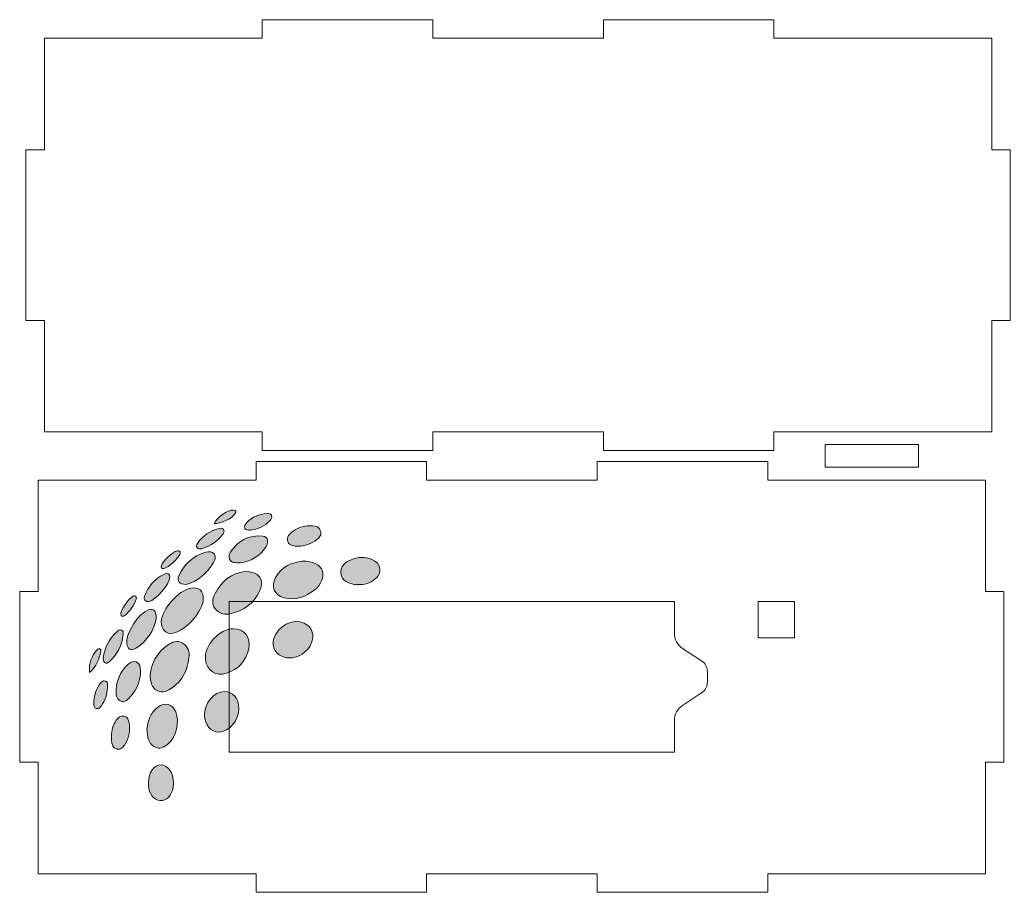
# Model space of a CAD drawing. Header units: millimetres. Extents: x 0 to 396, y 0 to 279.
# Drawn here: x 235 to 396, y 1.2 to 143 of the extents above; entities that cross this region are included whole.
import ezdxf

# ---------------------------------------------------------------- set-up
doc = ezdxf.new("R2010")
doc.units = ezdxf.units.MM
doc.header["$MEASUREMENT"] = 0
doc.layers.add('Layer 1', color=7, linetype='Continuous', lineweight=0)

# ---------------------------------------------------------------- blocks, each defined once
blk = doc.blocks.new('Block_0')
at = {"layer": 'Layer 1', "color": 1, "lineweight": 9}
blk.add_lwpolyline([(355.04, 48.44), (360.94, 48.44), (360.94, 42.54), (355.04, 42.54)], close=True, dxfattribs=at)
blk.add_open_spline([(345.82, 38.8), (345.82, 38.8), (342.73, 40.82), (342.73, 40.82), (341.9, 41.37), (341.4, 42.29), (341.4, 43.28), (341.4, 43.28), (341.4, 48.44), (341.4, 48.44), (341.4, 48.44), (269.05, 48.44), (269.05, 48.44), (269.05, 48.44), (269.05, 23.94), (269.05, 23.94), (269.05, 23.94), (341.4, 23.94), (341.4, 23.94), (341.4, 23.94), (341.4, 29.1), (341.4, 29.1), (341.4, 30.09), (341.9, 31.01), (342.73, 31.55), (342.73, 31.55), (345.82, 33.58), (345.82, 33.58), (346.42, 33.97), (346.78, 34.64), (346.78, 35.36), (346.78, 35.36), (346.78, 37.02), (346.78, 37.02), (346.78, 37.73), (346.42, 38.4), (345.82, 38.8)], degree=3, knots=[0, 0, 0, 0, 1, 1, 1, 2, 2, 2, 3, 3, 3, 4, 4, 4, 5, 5, 5, 6, 6, 6, 7, 7, 7, 8, 8, 8, 9, 9, 9, 10, 10, 10, 11, 11, 11, 12, 12, 12, 12], dxfattribs=at)
blk = doc.blocks.new('Block_1')
at = {"layer": 'Layer 1', "transparency": 33554687}
h = blk.add_hatch(color=7, dxfattribs=at)
h.dxf.hatch_style = 2
edge = h.paths.add_edge_path()
edge.add_spline(control_points=[(266.58, 61.11), (266.98, 62.09), (268.79, 63.37), (269.7, 63.31), (270.19, 63.29), (270.2, 63.06), (269.97, 62.69), (269.49, 61.92), (267.62, 61.04), (266.58, 61.11)], knot_values=[0, 0, 0, 0, 1, 1, 1, 2, 2, 2, 3, 3, 3, 3], degree=3, periodic=0)
h = blk.add_hatch(color=7, dxfattribs=at)
h.dxf.hatch_style = 2
edge = h.paths.add_edge_path()
edge.add_spline(control_points=[(272.52, 60.05), (272.12, 60.09), (271.75, 59.97), (271.58, 60.33), (271.4, 60.73), (271.65, 61.03), (271.9, 61.28), (272.8, 62.19), (273.9, 62.68), (275.19, 62.73), (275.45, 62.74), (275.77, 62.78), (275.91, 62.46), (276.07, 62.12), (275.89, 61.83), (275.68, 61.6), (274.81, 60.64), (273.68, 60.21), (272.52, 60.05)], knot_values=[0, 0, 0, 0, 1, 1, 1, 2, 2, 2, 3, 3, 3, 4, 4, 4, 5, 5, 5, 6, 6, 6, 6], degree=3, periodic=0)
h = blk.add_hatch(color=7, dxfattribs=at)
h.dxf.hatch_style = 2
edge = h.paths.add_edge_path()
edge.add_spline(control_points=[(268.22, 59.84), (268.14, 59.68), (268.08, 59.48), (267.97, 59.33), (267.1, 58.18), (265.95, 57.43), (264.57, 57.03), (264.3, 56.95), (264.02, 56.94), (263.82, 57.22), (263.64, 57.46), (263.76, 57.69), (263.89, 57.88), (264.76, 59.14), (265.92, 59.99), (267.43, 60.31), (267.77, 60.39), (268.17, 60.41), (268.22, 59.84)], knot_values=[0, 0, 0, 0, 1, 1, 1, 2, 2, 2, 3, 3, 3, 4, 4, 4, 5, 5, 5, 6, 6, 6, 6], degree=3, periodic=0)
h = blk.add_hatch(color=7, dxfattribs=at)
h.dxf.hatch_style = 2
edge = h.paths.add_edge_path()
edge.add_spline(control_points=[(280.25, 57.41), (279.56, 57.46), (278.83, 57.47), (278.58, 58.17), (278.31, 58.93), (278.85, 59.45), (279.42, 59.85), (280.35, 60.52), (281.41, 60.82), (282.56, 60.75), (283.13, 60.71), (283.69, 60.56), (283.9, 59.94), (284.11, 59.31), (283.7, 58.86), (283.28, 58.51), (282.39, 57.78), (281.34, 57.47), (280.25, 57.41)], knot_values=[0, 0, 0, 0, 1, 1, 1, 2, 2, 2, 3, 3, 3, 4, 4, 4, 5, 5, 5, 6, 6, 6, 6], degree=3, periodic=0)
h = blk.add_hatch(color=7, dxfattribs=at)
h.dxf.hatch_style = 2
edge = h.paths.add_edge_path()
edge.add_spline(control_points=[(270.85, 54.73), (270.02, 54.76), (269.41, 54.66), (269.11, 55.3), (268.84, 55.85), (269.13, 56.33), (269.43, 56.74), (270.57, 58.27), (272.09, 59.15), (274.02, 59.12), (275.21, 59.11), (275.63, 58.4), (275.02, 57.37), (274.03, 55.72), (272.45, 54.95), (270.85, 54.73)], knot_values=[0, 0, 0, 0, 1, 1, 1, 2, 2, 2, 3, 3, 3, 4, 4, 4, 5, 5, 5, 5], degree=3, periodic=0)
h = blk.add_hatch(color=7, dxfattribs=at)
h.dxf.hatch_style = 2
edge = h.paths.add_edge_path()
edge.add_spline(control_points=[(261.05, 56.27), (260.98, 55.64), (259.07, 53.85), (258.43, 53.81), (258.09, 53.79), (257.91, 53.87), (258.01, 54.29), (258.18, 54.93), (259.9, 56.58), (260.56, 56.68), (260.96, 56.74), (261.1, 56.62), (261.05, 56.27)], knot_values=[0, 0, 0, 0, 1, 1, 1, 2, 2, 2, 3, 3, 3, 4, 4, 4, 4], degree=3, periodic=0)
h = blk.add_hatch(color=7, dxfattribs=at)
h.dxf.hatch_style = 2
edge = h.paths.add_edge_path()
edge.add_spline(control_points=[(262.02, 51.19), (260.92, 51.27), (260.49, 51.75), (260.83, 52.56), (261.68, 54.53), (263.17, 55.84), (265.23, 56.45), (265.7, 56.59), (266.3, 56.66), (266.64, 56.12), (266.93, 55.66), (266.72, 55.18), (266.48, 54.77), (265.42, 52.93), (263.87, 51.72), (262.02, 51.19)], knot_values=[0, 0, 0, 0, 1, 1, 1, 2, 2, 2, 3, 3, 3, 4, 4, 4, 5, 5, 5, 5], degree=3, periodic=0)
h = blk.add_hatch(color=7, dxfattribs=at)
h.dxf.hatch_style = 2
edge = h.paths.add_edge_path()
edge.add_spline(control_points=[(280.91, 55), (282.72, 55.01), (283.85, 54.4), (284.18, 53.41), (284.49, 52.46), (283.97, 51.11), (282.87, 50.28), (281.42, 49.18), (279.81, 48.55), (277.95, 49.06), (276.34, 49.51), (275.76, 50.84), (276.56, 52.32), (277.56, 54.16), (279.27, 54.79), (280.91, 55)], knot_values=[0, 0, 0, 0, 1, 1, 1, 2, 2, 2, 3, 3, 3, 4, 4, 4, 5, 5, 5, 5], degree=3, periodic=0)
h = blk.add_hatch(color=7, dxfattribs=at)
h.dxf.hatch_style = 2
edge = h.paths.add_edge_path()
edge.add_spline(control_points=[(289.91, 51.18), (289.81, 51.18), (289.56, 51.16), (289.33, 51.22), (288.33, 51.46), (287.33, 51.8), (287.2, 53), (287.07, 54.18), (287.89, 54.81), (288.85, 55.23), (289.96, 55.72), (291.1, 55.76), (292.22, 55.29), (293.75, 54.66), (293.99, 53.11), (292.72, 52.06), (291.95, 51.43), (291.05, 51.15), (289.91, 51.18)], knot_values=[0, 0, 0, 0, 1, 1, 1, 2, 2, 2, 3, 3, 3, 4, 4, 4, 5, 5, 5, 6, 6, 6, 6], degree=3, periodic=0)
h = blk.add_hatch(color=7, dxfattribs=at)
h.dxf.hatch_style = 2
edge = h.paths.add_edge_path()
edge.add_spline(control_points=[(271.51, 53.34), (273.94, 53.36), (274.84, 52), (273.96, 50.1), (273.04, 48.12), (271.39, 46.99), (269.34, 46.47), (268.38, 46.23), (267.41, 46.41), (266.74, 47.27), (266.13, 48.07), (266.32, 48.94), (266.73, 49.75), (267.8, 51.85), (269.54, 53.02), (271.51, 53.34)], knot_values=[0, 0, 0, 0, 1, 1, 1, 2, 2, 2, 3, 3, 3, 4, 4, 4, 5, 5, 5, 5], degree=3, periodic=0)
h = blk.add_hatch(color=7, dxfattribs=at)
h.dxf.hatch_style = 2
edge = h.paths.add_edge_path()
edge.add_spline(control_points=[(259.39, 52.41), (259.33, 51.21), (257.05, 48.62), (256.02, 48.45), (255.3, 48.33), (255.11, 48.79), (255.29, 49.3), (255.87, 50.89), (256.9, 52.13), (258.44, 52.87), (258.98, 53.12), (259.38, 52.95), (259.39, 52.41)], knot_values=[0, 0, 0, 0, 1, 1, 1, 2, 2, 2, 3, 3, 3, 4, 4, 4, 4], degree=3, periodic=0)
h = blk.add_hatch(color=7, dxfattribs=at)
h.dxf.hatch_style = 2
edge = h.paths.add_edge_path()
edge.add_spline(control_points=[(264.83, 48.86), (264.73, 46.79), (261.99, 43.69), (259.92, 43.3), (258.77, 43.08), (257.94, 43.87), (258, 45.12), (258.1, 47.18), (260.73, 50.22), (262.78, 50.62), (264.05, 50.88), (264.89, 50.15), (264.83, 48.86)], knot_values=[0, 0, 0, 0, 1, 1, 1, 2, 2, 2, 3, 3, 3, 4, 4, 4, 4], degree=3, periodic=0)
h = blk.add_hatch(color=7, dxfattribs=at)
h.dxf.hatch_style = 2
edge = h.paths.add_edge_path()
edge.add_spline(control_points=[(253.98, 48.96), (253.56, 47.77), (252.91, 46.83), (251.98, 46.1), (251.87, 46.02), (251.58, 45.99), (251.56, 46.04), (251.47, 46.2), (251.39, 46.43), (251.44, 46.58), (251.81, 47.62), (252.39, 48.51), (253.26, 49.2), (253.42, 49.33), (253.61, 49.44), (253.8, 49.3), (253.9, 49.23), (253.94, 49.05), (253.98, 48.96)], knot_values=[0, 0, 0, 0, 1, 1, 1, 2, 2, 2, 3, 3, 3, 4, 4, 4, 5, 5, 5, 6, 6, 6, 6], degree=3, periodic=0)
h = blk.add_hatch(color=7, dxfattribs=at)
h.dxf.hatch_style = 2
edge = h.paths.add_edge_path()
edge.add_spline(control_points=[(257.17, 45.6), (256.76, 43.75), (255.75, 41.97), (253.8, 40.82), (252.97, 40.33), (252.52, 40.77), (252.39, 41.6), (252.13, 43.19), (254.35, 46.63), (255.9, 47.09), (256.77, 47.34), (257.17, 46.97), (257.17, 45.6)], knot_values=[0, 0, 0, 0, 1, 1, 1, 2, 2, 2, 3, 3, 3, 4, 4, 4, 4], degree=3, periodic=0)
h = blk.add_hatch(color=7, dxfattribs=at)
h.dxf.hatch_style = 2
edge = h.paths.add_edge_path()
edge.add_spline(control_points=[(282.62, 42.74), (282.6, 40.41), (279.69, 38.57), (277.58, 39.55), (276.43, 40.08), (275.93, 41.2), (276.28, 42.41), (276.89, 44.5), (279.37, 45.76), (281.22, 44.9), (282.12, 44.48), (282.65, 43.78), (282.62, 42.74)], knot_values=[0, 0, 0, 0, 1, 1, 1, 2, 2, 2, 3, 3, 3, 4, 4, 4, 4], degree=3, periodic=0)
h = blk.add_hatch(color=7, dxfattribs=at)
h.dxf.hatch_style = 2
edge = h.paths.add_edge_path()
edge.add_spline(control_points=[(248.59, 39.55), (248.83, 40.93), (249.5, 42.38), (250.76, 43.52), (250.97, 43.71), (251.21, 43.9), (251.5, 43.79), (251.8, 43.68), (251.85, 43.37), (251.81, 43.09), (251.61, 41.32), (250.87, 39.83), (249.54, 38.64), (249.32, 38.45), (249.06, 38.32), (248.79, 38.52), (248.56, 38.7), (248.52, 38.99), (248.59, 39.55)], knot_values=[0, 0, 0, 0, 1, 1, 1, 2, 2, 2, 3, 3, 3, 4, 4, 4, 5, 5, 5, 6, 6, 6, 6], degree=3, periodic=0)
h = blk.add_hatch(color=7, dxfattribs=at)
h.dxf.hatch_style = 2
edge = h.paths.add_edge_path()
edge.add_spline(control_points=[(269.72, 44.01), (271.49, 44.01), (272.64, 42.56), (272.2, 40.74), (271.74, 38.79), (270.54, 37.4), (268.6, 36.77), (266.86, 36.2), (265.35, 37.22), (265.17, 39.02), (264.94, 41.29), (267.43, 44.02), (269.72, 44.01)], knot_values=[0, 0, 0, 0, 1, 1, 1, 2, 2, 2, 3, 3, 3, 4, 4, 4, 4], degree=3, periodic=0)
h = blk.add_hatch(color=7, dxfattribs=at)
h.dxf.hatch_style = 2
edge = h.paths.add_edge_path()
edge.add_spline(control_points=[(256.19, 36.52), (256.4, 38.4), (257.26, 40.14), (259.02, 41.34), (259.76, 41.86), (260.59, 42.2), (261.47, 41.68), (262.37, 41.14), (262.6, 40.2), (262.5, 39.28), (262.29, 37.3), (261.44, 35.61), (259.78, 34.43), (259.05, 33.9), (258.21, 33.51), (257.33, 33.96), (256.4, 34.43), (256.23, 35.36), (256.19, 36.52)], knot_values=[0, 0, 0, 0, 1, 1, 1, 2, 2, 2, 3, 3, 3, 4, 4, 4, 5, 5, 5, 6, 6, 6, 6], degree=3, periodic=0)
h = blk.add_hatch(color=7, dxfattribs=at)
h.dxf.hatch_style = 2
edge = h.paths.add_edge_path()
edge.add_spline(control_points=[(246.35, 36.91), (246.19, 38.48), (246.71, 39.53), (247.46, 40.5), (247.57, 40.64), (247.79, 40.79), (247.94, 40.78), (248.18, 40.75), (248.18, 40.48), (248.14, 40.29), (247.89, 39.08), (247.52, 37.93), (246.35, 36.91)], knot_values=[0, 0, 0, 0, 1, 1, 1, 2, 2, 2, 3, 3, 3, 4, 4, 4, 4], degree=3, periodic=0)
h = blk.add_hatch(color=7, dxfattribs=at)
h.dxf.hatch_style = 2
edge = h.paths.add_edge_path()
edge.add_spline(control_points=[(250.64, 34.17), (250.84, 35.63), (251.3, 37.06), (252.5, 38.13), (252.88, 38.47), (253.31, 38.85), (253.89, 38.63), (254.52, 38.39), (254.61, 37.77), (254.61, 37.23), (254.62, 35.66), (254.13, 34.24), (253.07, 33.06), (252.62, 32.55), (252.08, 31.96), (251.33, 32.29), (250.6, 32.62), (250.68, 33.41), (250.64, 34.17)], knot_values=[0, 0, 0, 0, 1, 1, 1, 2, 2, 2, 3, 3, 3, 4, 4, 4, 5, 5, 5, 6, 6, 6, 6], degree=3, periodic=0)
h = blk.add_hatch(color=7, dxfattribs=at)
h.dxf.hatch_style = 2
edge = h.paths.add_edge_path()
edge.add_spline(control_points=[(249.26, 34.43), (249.18, 33.36), (248.9, 32.33), (248.22, 31.45), (248.03, 31.2), (247.77, 30.94), (247.42, 31.05), (247.04, 31.15), (247.05, 31.52), (247.04, 31.84), (247.02, 32.94), (247.31, 33.97), (247.92, 34.89), (248.15, 35.24), (248.41, 35.71), (248.93, 35.51), (249.4, 35.33), (249.2, 34.83), (249.26, 34.43)], knot_values=[0, 0, 0, 0, 1, 1, 1, 2, 2, 2, 3, 3, 3, 4, 4, 4, 5, 5, 5, 6, 6, 6, 6], degree=3, periodic=0)
h = blk.add_hatch(color=7, dxfattribs=at)
h.dxf.hatch_style = 2
edge = h.paths.add_edge_path()
edge.add_spline(control_points=[(270.62, 31.08), (270.63, 29.16), (269.06, 27.26), (267.41, 27.22), (266.09, 27.18), (265.03, 28.39), (265.02, 29.95), (265, 31.9), (266.56, 33.78), (268.22, 33.79), (269.6, 33.8), (270.61, 32.67), (270.62, 31.08)], knot_values=[0, 0, 0, 0, 1, 1, 1, 2, 2, 2, 3, 3, 3, 4, 4, 4, 4], degree=3, periodic=0)
h = blk.add_hatch(color=7, dxfattribs=at)
h.dxf.hatch_style = 2
edge = h.paths.add_edge_path()
edge.add_spline(control_points=[(255.67, 27.63), (255.8, 28.99), (256.19, 30.35), (257.44, 31.28), (258.62, 32.15), (259.77, 31.83), (260.35, 30.5), (261.03, 28.93), (260.42, 26.33), (259.08, 25.25), (258.43, 24.73), (257.69, 24.36), (256.88, 24.83), (255.86, 25.42), (255.71, 26.45), (255.67, 27.63)], knot_values=[0, 0, 0, 0, 1, 1, 1, 2, 2, 2, 3, 3, 3, 4, 4, 4, 5, 5, 5, 5], degree=3, periodic=0)
h = blk.add_hatch(color=7, dxfattribs=at)
h.dxf.hatch_style = 2
edge = h.paths.add_edge_path()
edge.add_spline(control_points=[(249.9, 26.56), (249.89, 27.5), (250.13, 28.37), (250.67, 29.14), (250.98, 29.58), (251.38, 29.93), (251.97, 29.8), (252.55, 29.68), (252.67, 29.16), (252.75, 28.7), (252.95, 27.53), (252.75, 26.4), (252.18, 25.36), (251.88, 24.82), (251.45, 24.32), (250.77, 24.44), (250.06, 24.57), (249.97, 25.24), (249.91, 25.84), (249.88, 26.08), (249.9, 26.32), (249.9, 26.56)], knot_values=[0, 0, 0, 0, 1, 1, 1, 2, 2, 2, 3, 3, 3, 4, 4, 4, 5, 5, 5, 6, 6, 6, 7, 7, 7, 7], degree=3, periodic=0)
h = blk.add_hatch(color=7, dxfattribs=at)
h.dxf.hatch_style = 2
edge = h.paths.add_edge_path()
edge.add_spline(control_points=[(255.91, 18.99), (255.9, 20.66), (256.79, 21.91), (257.95, 21.88), (259.1, 21.85), (259.99, 20.56), (259.98, 18.94), (259.98, 18.7), (259.96, 18.46), (259.92, 18.23), (259.65, 16.81), (258.85, 16.01), (257.78, 16.08), (256.79, 16.15), (256.01, 17.16), (255.91, 18.51), (255.89, 18.67), (255.91, 18.83), (255.91, 18.99)], knot_values=[0, 0, 0, 0, 1, 1, 1, 2, 2, 2, 3, 3, 3, 4, 4, 4, 5, 5, 5, 6, 6, 6, 6], degree=3, periodic=0)
at = {"layer": 'Layer 1'}
for points, knots in [([(266.58, 61.11), (266.98, 62.09), (268.79, 63.37), (269.7, 63.31), (270.19, 63.29), (270.2, 63.06), (269.97, 62.69), (269.49, 61.92), (267.62, 61.04), (266.58, 61.11)], [0, 0, 0, 0, 1, 1, 1, 2, 2, 2, 3, 3, 3, 3]), ([(272.52, 60.05), (272.12, 60.09), (271.75, 59.97), (271.58, 60.33), (271.4, 60.73), (271.65, 61.03), (271.9, 61.28), (272.8, 62.19), (273.9, 62.68), (275.19, 62.73), (275.45, 62.74), (275.77, 62.78), (275.91, 62.46), (276.07, 62.12), (275.89, 61.83), (275.68, 61.6), (274.81, 60.64), (273.68, 60.21), (272.52, 60.05)], [0, 0, 0, 0, 1, 1, 1, 2, 2, 2, 3, 3, 3, 4, 4, 4, 5, 5, 5, 6, 6, 6, 6]), ([(268.22, 59.84), (268.14, 59.68), (268.08, 59.48), (267.97, 59.33), (267.1, 58.18), (265.95, 57.43), (264.57, 57.03), (264.3, 56.95), (264.02, 56.94), (263.82, 57.22), (263.64, 57.46), (263.76, 57.69), (263.89, 57.88), (264.76, 59.14), (265.92, 59.99), (267.43, 60.31), (267.77, 60.39), (268.17, 60.41), (268.22, 59.84)], [0, 0, 0, 0, 1, 1, 1, 2, 2, 2, 3, 3, 3, 4, 4, 4, 5, 5, 5, 6, 6, 6, 6]), ([(280.25, 57.41), (279.56, 57.46), (278.83, 57.47), (278.58, 58.17), (278.31, 58.93), (278.85, 59.45), (279.42, 59.85), (280.35, 60.52), (281.41, 60.82), (282.56, 60.75), (283.13, 60.71), (283.69, 60.56), (283.9, 59.94), (284.11, 59.31), (283.7, 58.86), (283.28, 58.51), (282.39, 57.78), (281.34, 57.47), (280.25, 57.41)], [0, 0, 0, 0, 1, 1, 1, 2, 2, 2, 3, 3, 3, 4, 4, 4, 5, 5, 5, 6, 6, 6, 6]), ([(270.85, 54.73), (270.02, 54.76), (269.41, 54.66), (269.11, 55.3), (268.84, 55.85), (269.13, 56.33), (269.43, 56.74), (270.57, 58.27), (272.09, 59.15), (274.02, 59.12), (275.21, 59.11), (275.63, 58.4), (275.02, 57.37), (274.03, 55.72), (272.45, 54.95), (270.85, 54.73)], [0, 0, 0, 0, 1, 1, 1, 2, 2, 2, 3, 3, 3, 4, 4, 4, 5, 5, 5, 5]), ([(261.05, 56.27), (260.98, 55.64), (259.07, 53.85), (258.43, 53.81), (258.09, 53.79), (257.91, 53.87), (258.01, 54.29), (258.18, 54.93), (259.9, 56.58), (260.56, 56.68), (260.96, 56.74), (261.1, 56.62), (261.05, 56.27)], [0, 0, 0, 0, 1, 1, 1, 2, 2, 2, 3, 3, 3, 4, 4, 4, 4]), ([(262.02, 51.19), (260.92, 51.27), (260.49, 51.75), (260.83, 52.56), (261.68, 54.53), (263.17, 55.84), (265.23, 56.45), (265.7, 56.59), (266.3, 56.66), (266.64, 56.12), (266.93, 55.66), (266.72, 55.18), (266.48, 54.77), (265.42, 52.93), (263.87, 51.72), (262.02, 51.19)], [0, 0, 0, 0, 1, 1, 1, 2, 2, 2, 3, 3, 3, 4, 4, 4, 5, 5, 5, 5]), ([(280.91, 55), (282.72, 55.01), (283.85, 54.4), (284.18, 53.41), (284.49, 52.46), (283.97, 51.11), (282.87, 50.28), (281.42, 49.18), (279.81, 48.55), (277.95, 49.06), (276.34, 49.51), (275.76, 50.84), (276.56, 52.32), (277.56, 54.16), (279.27, 54.79), (280.91, 55)], [0, 0, 0, 0, 1, 1, 1, 2, 2, 2, 3, 3, 3, 4, 4, 4, 5, 5, 5, 5]), ([(289.91, 51.18), (289.81, 51.18), (289.56, 51.16), (289.33, 51.22), (288.33, 51.46), (287.33, 51.8), (287.2, 53), (287.07, 54.18), (287.89, 54.81), (288.85, 55.23), (289.96, 55.72), (291.1, 55.76), (292.22, 55.29), (293.75, 54.66), (293.99, 53.11), (292.72, 52.06), (291.95, 51.43), (291.05, 51.15), (289.91, 51.18)], [0, 0, 0, 0, 1, 1, 1, 2, 2, 2, 3, 3, 3, 4, 4, 4, 5, 5, 5, 6, 6, 6, 6]), ([(271.51, 53.34), (273.94, 53.36), (274.84, 52), (273.96, 50.1), (273.04, 48.12), (271.39, 46.99), (269.34, 46.47), (268.38, 46.23), (267.41, 46.41), (266.74, 47.27), (266.13, 48.07), (266.32, 48.94), (266.73, 49.75), (267.8, 51.85), (269.54, 53.02), (271.51, 53.34)], [0, 0, 0, 0, 1, 1, 1, 2, 2, 2, 3, 3, 3, 4, 4, 4, 5, 5, 5, 5]), ([(259.39, 52.41), (259.33, 51.21), (257.05, 48.62), (256.02, 48.45), (255.3, 48.33), (255.11, 48.79), (255.29, 49.3), (255.87, 50.89), (256.9, 52.13), (258.44, 52.87), (258.98, 53.12), (259.38, 52.95), (259.39, 52.41)], [0, 0, 0, 0, 1, 1, 1, 2, 2, 2, 3, 3, 3, 4, 4, 4, 4]), ([(264.83, 48.86), (264.73, 46.79), (261.99, 43.69), (259.92, 43.3), (258.77, 43.08), (257.94, 43.87), (258, 45.12), (258.1, 47.18), (260.73, 50.22), (262.78, 50.62), (264.05, 50.88), (264.89, 50.15), (264.83, 48.86)], [0, 0, 0, 0, 1, 1, 1, 2, 2, 2, 3, 3, 3, 4, 4, 4, 4]), ([(253.98, 48.96), (253.56, 47.77), (252.91, 46.83), (251.98, 46.1), (251.87, 46.02), (251.58, 45.99), (251.56, 46.04), (251.47, 46.2), (251.39, 46.43), (251.44, 46.58), (251.81, 47.62), (252.39, 48.51), (253.26, 49.2), (253.42, 49.33), (253.61, 49.44), (253.8, 49.3), (253.9, 49.23), (253.94, 49.05), (253.98, 48.96)], [0, 0, 0, 0, 1, 1, 1, 2, 2, 2, 3, 3, 3, 4, 4, 4, 5, 5, 5, 6, 6, 6, 6]), ([(257.17, 45.6), (256.76, 43.75), (255.75, 41.97), (253.8, 40.82), (252.97, 40.33), (252.52, 40.77), (252.39, 41.6), (252.13, 43.19), (254.35, 46.63), (255.9, 47.09), (256.77, 47.34), (257.17, 46.97), (257.17, 45.6)], [0, 0, 0, 0, 1, 1, 1, 2, 2, 2, 3, 3, 3, 4, 4, 4, 4]), ([(282.62, 42.74), (282.6, 40.41), (279.69, 38.57), (277.58, 39.55), (276.43, 40.08), (275.93, 41.2), (276.28, 42.41), (276.89, 44.5), (279.37, 45.76), (281.22, 44.9), (282.12, 44.48), (282.65, 43.78), (282.62, 42.74)], [0, 0, 0, 0, 1, 1, 1, 2, 2, 2, 3, 3, 3, 4, 4, 4, 4]), ([(248.59, 39.55), (248.83, 40.93), (249.5, 42.38), (250.76, 43.52), (250.97, 43.71), (251.21, 43.9), (251.5, 43.79), (251.8, 43.68), (251.85, 43.37), (251.81, 43.09), (251.61, 41.32), (250.87, 39.83), (249.54, 38.64), (249.32, 38.45), (249.06, 38.32), (248.79, 38.52), (248.56, 38.7), (248.52, 38.99), (248.59, 39.55)], [0, 0, 0, 0, 1, 1, 1, 2, 2, 2, 3, 3, 3, 4, 4, 4, 5, 5, 5, 6, 6, 6, 6]), ([(269.72, 44.01), (271.49, 44.01), (272.64, 42.56), (272.2, 40.74), (271.74, 38.79), (270.54, 37.4), (268.6, 36.77), (266.86, 36.2), (265.35, 37.22), (265.17, 39.02), (264.94, 41.29), (267.43, 44.02), (269.72, 44.01)], [0, 0, 0, 0, 1, 1, 1, 2, 2, 2, 3, 3, 3, 4, 4, 4, 4]), ([(256.19, 36.52), (256.4, 38.4), (257.26, 40.14), (259.02, 41.34), (259.76, 41.86), (260.59, 42.2), (261.47, 41.68), (262.37, 41.14), (262.6, 40.2), (262.5, 39.28), (262.29, 37.3), (261.44, 35.61), (259.78, 34.43), (259.05, 33.9), (258.21, 33.51), (257.33, 33.96), (256.4, 34.43), (256.23, 35.36), (256.19, 36.52)], [0, 0, 0, 0, 1, 1, 1, 2, 2, 2, 3, 3, 3, 4, 4, 4, 5, 5, 5, 6, 6, 6, 6]), ([(246.35, 36.91), (246.19, 38.48), (246.71, 39.53), (247.46, 40.5), (247.57, 40.64), (247.79, 40.79), (247.94, 40.78), (248.18, 40.75), (248.18, 40.48), (248.14, 40.29), (247.89, 39.08), (247.52, 37.93), (246.35, 36.91)], [0, 0, 0, 0, 1, 1, 1, 2, 2, 2, 3, 3, 3, 4, 4, 4, 4]), ([(250.64, 34.17), (250.84, 35.63), (251.3, 37.06), (252.5, 38.13), (252.88, 38.47), (253.31, 38.85), (253.89, 38.63), (254.52, 38.39), (254.61, 37.77), (254.61, 37.23), (254.62, 35.66), (254.13, 34.24), (253.07, 33.06), (252.62, 32.55), (252.08, 31.96), (251.33, 32.29), (250.6, 32.62), (250.68, 33.41), (250.64, 34.17)], [0, 0, 0, 0, 1, 1, 1, 2, 2, 2, 3, 3, 3, 4, 4, 4, 5, 5, 5, 6, 6, 6, 6]), ([(249.26, 34.43), (249.18, 33.36), (248.9, 32.33), (248.22, 31.45), (248.03, 31.2), (247.77, 30.94), (247.42, 31.05), (247.04, 31.15), (247.05, 31.52), (247.04, 31.84), (247.02, 32.94), (247.31, 33.97), (247.92, 34.89), (248.15, 35.24), (248.41, 35.71), (248.93, 35.51), (249.4, 35.33), (249.2, 34.83), (249.26, 34.43)], [0, 0, 0, 0, 1, 1, 1, 2, 2, 2, 3, 3, 3, 4, 4, 4, 5, 5, 5, 6, 6, 6, 6]), ([(270.62, 31.08), (270.63, 29.16), (269.06, 27.26), (267.41, 27.22), (266.09, 27.18), (265.03, 28.39), (265.02, 29.95), (265, 31.9), (266.56, 33.78), (268.22, 33.79), (269.6, 33.8), (270.61, 32.67), (270.62, 31.08)], [0, 0, 0, 0, 1, 1, 1, 2, 2, 2, 3, 3, 3, 4, 4, 4, 4]), ([(255.67, 27.63), (255.8, 28.99), (256.19, 30.35), (257.44, 31.28), (258.62, 32.15), (259.77, 31.83), (260.35, 30.5), (261.03, 28.93), (260.42, 26.33), (259.08, 25.25), (258.43, 24.73), (257.69, 24.36), (256.88, 24.83), (255.86, 25.42), (255.71, 26.45), (255.67, 27.63)], [0, 0, 0, 0, 1, 1, 1, 2, 2, 2, 3, 3, 3, 4, 4, 4, 5, 5, 5, 5]), ([(249.9, 26.56), (249.89, 27.5), (250.13, 28.37), (250.67, 29.14), (250.98, 29.58), (251.38, 29.93), (251.97, 29.8), (252.55, 29.68), (252.67, 29.16), (252.75, 28.7), (252.95, 27.53), (252.75, 26.4), (252.18, 25.36), (251.88, 24.82), (251.45, 24.32), (250.77, 24.44), (250.06, 24.57), (249.97, 25.24), (249.91, 25.84), (249.88, 26.08), (249.9, 26.32), (249.9, 26.56)], [0, 0, 0, 0, 1, 1, 1, 2, 2, 2, 3, 3, 3, 4, 4, 4, 5, 5, 5, 6, 6, 6, 7, 7, 7, 7]), ([(255.91, 18.99), (255.9, 20.66), (256.79, 21.91), (257.95, 21.88), (259.1, 21.85), (259.99, 20.56), (259.98, 18.94), (259.98, 18.7), (259.96, 18.46), (259.92, 18.23), (259.65, 16.81), (258.85, 16.01), (257.78, 16.08), (256.79, 16.15), (256.01, 17.16), (255.91, 18.51), (255.89, 18.67), (255.91, 18.83), (255.91, 18.99)], [0, 0, 0, 0, 1, 1, 1, 2, 2, 2, 3, 3, 3, 4, 4, 4, 5, 5, 5, 6, 6, 6, 6])]:
    blk.add_open_spline(points, degree=3, knots=knots, dxfattribs=at)

msp = doc.modelspace()

# ---------------------------------------------------------------- linework, layer by layer
at = {"layer": 'Layer 1', "color": 1, "lineweight": 9}
msp.add_lwpolyline([(381.11, 70.3), (365.91, 70.3), (365.91, 73.98), (381.11, 73.98)], close=True, dxfattribs=at)
for points in [[(239, 140), (239, 140), (239, 121.86), (239, 121.86), (239, 121.86), (236, 121.86), (236, 121.86), (236, 121.86), (236, 94.14), (236, 94.14), (236, 94.14), (239, 94.14), (239, 94.14), (239, 94.14), (239, 76), (239, 76), (239, 76), (274.41, 76), (274.41, 76), (274.41, 76), (274.41, 73), (274.41, 73), (274.41, 73), (302.14, 73), (302.14, 73), (302.14, 73), (302.14, 76), (302.14, 76), (302.14, 76), (329.86, 76), (329.86, 76), (329.86, 76), (329.86, 73), (329.86, 73), (329.86, 73), (357.59, 73), (357.59, 73), (357.59, 73), (357.59, 76), (357.59, 76), (357.59, 76), (385.31, 76), (385.31, 76), (385.31, 76), (393, 76), (393, 76), (393, 76), (393, 94.14), (393, 94.14), (393, 94.14), (396, 94.14), (396, 94.14), (396, 94.14), (396, 121.86), (396, 121.86), (396, 121.86), (393, 121.86), (393, 121.86), (393, 121.86), (393, 140), (393, 140), (393, 140), (357.59, 140), (357.59, 140), (357.59, 140), (357.59, 143), (357.59, 143), (357.59, 143), (329.86, 143), (329.86, 143), (329.86, 143), (329.86, 140), (329.86, 140), (329.86, 140), (302.14, 140), (302.14, 140), (302.14, 140), (302.14, 143), (302.14, 143), (302.14, 143), (274.41, 143), (274.41, 143), (274.41, 143), (274.41, 140), (274.41, 140), (274.41, 140), (246.69, 140), (246.69, 140), (246.69, 140), (239, 140), (239, 140)], [(237.99, 68.19), (237.99, 68.19), (237.99, 50.05), (237.99, 50.05), (237.99, 50.05), (234.99, 50.05), (234.99, 50.05), (234.99, 50.05), (234.99, 22.33), (234.99, 22.33), (234.99, 22.33), (237.99, 22.33), (237.99, 22.33), (237.99, 22.33), (237.99, 4.19), (237.99, 4.19), (237.99, 4.19), (273.41, 4.19), (273.41, 4.19), (273.41, 4.19), (273.41, 1.19), (273.41, 1.19), (273.41, 1.19), (301.13, 1.19), (301.13, 1.19), (301.13, 1.19), (301.13, 4.19), (301.13, 4.19), (301.13, 4.19), (328.86, 4.19), (328.86, 4.19), (328.86, 4.19), (328.86, 1.19), (328.86, 1.19), (328.86, 1.19), (356.58, 1.19), (356.58, 1.19), (356.58, 1.19), (356.58, 4.19), (356.58, 4.19), (356.58, 4.19), (384.3, 4.19), (384.3, 4.19), (384.3, 4.19), (391.99, 4.19), (391.99, 4.19), (391.99, 4.19), (391.99, 22.33), (391.99, 22.33), (391.99, 22.33), (394.99, 22.33), (394.99, 22.33), (394.99, 22.33), (394.99, 50.05), (394.99, 50.05), (394.99, 50.05), (391.99, 50.05), (391.99, 50.05), (391.99, 50.05), (391.99, 68.19), (391.99, 68.19), (391.99, 68.19), (356.58, 68.19), (356.58, 68.19), (356.58, 68.19), (356.58, 71.19), (356.58, 71.19), (356.58, 71.19), (328.86, 71.19), (328.86, 71.19), (328.86, 71.19), (328.86, 68.19), (328.86, 68.19), (328.86, 68.19), (301.13, 68.19), (301.13, 68.19), (301.13, 68.19), (301.13, 71.19), (301.13, 71.19), (301.13, 71.19), (273.41, 71.19), (273.41, 71.19), (273.41, 71.19), (273.41, 68.19), (273.41, 68.19), (273.41, 68.19), (245.68, 68.19), (245.68, 68.19), (245.68, 68.19), (237.99, 68.19), (237.99, 68.19)]]:
    msp.add_open_spline(points, degree=3, knots=[0, 0, 0, 0, 1, 1, 1, 2, 2, 2, 3, 3, 3, 4, 4, 4, 5, 5, 5, 6, 6, 6, 7, 7, 7, 8, 8, 8, 9, 9, 9, 10, 10, 10, 11, 11, 11, 12, 12, 12, 13, 13, 13, 14, 14, 14, 15, 15, 15, 16, 16, 16, 17, 17, 17, 18, 18, 18, 19, 19, 19, 20, 20, 20, 21, 21, 21, 22, 22, 22, 23, 23, 23, 24, 24, 24, 25, 25, 25, 26, 26, 26, 27, 27, 27, 28, 28, 28, 29, 29, 29, 30, 30, 30, 30], dxfattribs=at)

# ---------------------------------------------------------------- block references
at = {"layer": 'Layer 1'}
for name in ['Block_1', 'Block_0']:
    msp.add_blockref(name, (0, 0), dxfattribs=at)

doc.saveas('drawing.dxf')
